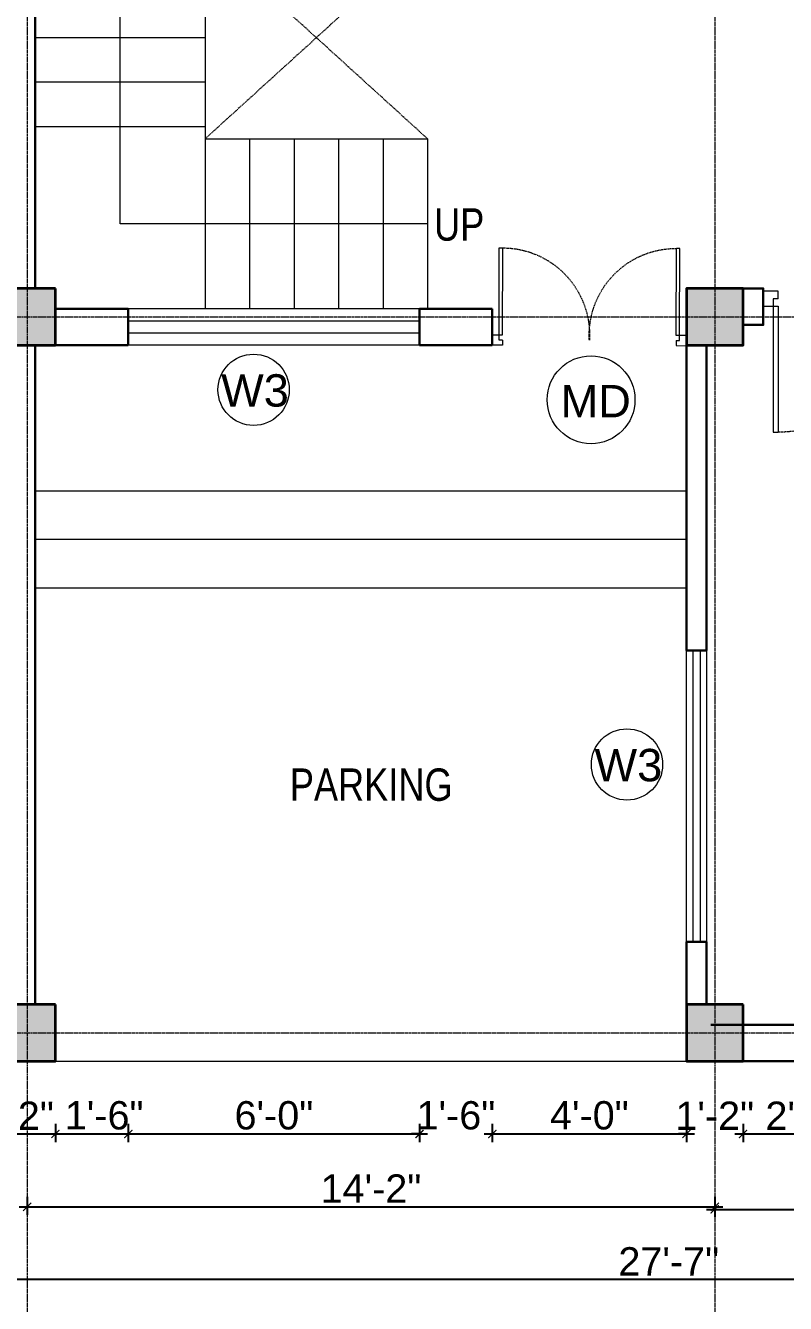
# Model space of a CAD drawing. Header units: inches. Extents: x 84707 to 107235, y 3922 to 10323.
# Drawn here: x 106798.5 to 106986.4, y 4103.5 to 4419.4 of the extents above; entities that cross this region are included whole.
import ezdxf

# ---------------------------------------------------------------- set-up
doc = ezdxf.new("R2010")
doc.units = ezdxf.units.IN
doc.header["$MEASUREMENT"] = 0
doc.linetypes.add('CENTER', pattern=[2, 1.25, -0.25, 0.25, -0.25])
doc.linetypes.add('HIDDEN', pattern=[0.375, 0.25, -0.125])
for name, color, linetype, lineweight in [('Annotate-Lite.w', 4, 'Continuous', 9), ('Annotations-Bold.w', 2, 'Continuous', 13), ('COLOUM', 3, 'Continuous', 35), ('DIM-2', 4, 'Continuous', 20), ('Door-Window.w', 4, 'Continuous', 15), ('HA', 254, 'Continuous', 9), ('stair', 6, 'Continuous', 5), ('wall', 240, 'Continuous', 30), ('window', 130, 'Continuous', 13)]:
    doc.layers.add(name, color=color, linetype=linetype, lineweight=lineweight)
doc.styles.add('ARAIL', font='arial.ttf')
doc.styles.add('DIM', font='arial.ttf', dxfattribs={"width": 0.8})
doc.styles.add('gaurav', font='arial.ttf')
doc.dimstyles.new('8 inch dim', dxfattribs={"dimtxt": 7, "dimasz": 2, "dimexe": 2, "dimexo": 1, "dimgap": 1, "dimtad": 1, "dimdec": 0, "dimzin": 3, "dimdsep": 46, "dimlunit": 4, "dimtxsty": 'ARAIL', "dimblk": 'ARCHTICK', "dimcen": 0.09, "dimdle": 2, "dimadec": 0, "dimazin": 0, "dimtfac": 1, "dimtdec": 0, "dimtix": 1, "dimtofl": 0, "dimtmove": 1, "dimatfit": 3, "dimldrblk": 'ARCHTICK', "dimfxlon": 1, "dimtolj": 1, "dimtzin": 0, "dimarcsym": 0})

# ---------------------------------------------------------------- blocks, each defined once
blk = doc.blocks.new('column 14')
at = {"layer": 'COLOUM'}
h = blk.add_hatch(color=256, dxfattribs=at)
h.dxf.hatch_style = 1
h.paths.add_polyline_path([(7, 7), (-7, 7), (-7, -7), (7, -7)])
blk.add_lwpolyline([(7, 7), (7, -7), (-7, -7), (-7, 7)], close=True, dxfattribs=at)
blk = doc.blocks.new('FDFDRE')
at = {"layer": 'Door-Window.w', "ltscale": 3}
for p, q in [((165701.11, -58637.82), (165701.1, -58641.5)), ((165704.78, -58637.83), (165701.11, -58637.82)), ((165704.78, -58639.66), (165703.55, -58639.66)), ((165703.55, -58639.66), (165703.55, -58641.5)), ((165704.78, -58639.66), (165704.78, -58637.83)), ((165766.98, -58637.83), (165770.65, -58637.82)), ((165766.98, -58639.66), (165766.98, -58637.83)), ((165766.98, -58639.66), (165768.2, -58639.66)), ((165768.2, -58639.66), (165768.2, -58641.5)), ((165770.65, -58637.82), (165770.65, -58641.5)), ((165701.1, -58641.5), (165703.55, -58641.5)), ((165703.55, -58641.5), (165703.53, -58672.63)), ((165703.55, -58641.5), (165704.78, -58641.5)), ((165704.78, -58641.5), (165704.76, -58672.65)), ((165766.98, -58641.5), (165767, -58672.65)), ((165768.2, -58641.5), (165766.98, -58641.5)), ((165770.65, -58641.5), (165768.2, -58641.5)), ((165768.2, -58641.5), (165768.22, -58672.63)), ((165703.53, -58672.63), (165704.76, -58672.65)), ((165768.22, -58672.63), (165767, -58672.65))]:
    blk.add_line(p, q, dxfattribs=at)
at = {"layer": 'Door-Window.w', "color": 9, "linetype": 'HIDDEN', "lineweight": 18}
for centre, start, end in [((165704.78, -58641.5), 269.9618, 3.3835), ((165766.98, -58641.5), 176.6165, 270.0382)]:
    blk.add_arc(centre, 31.16, start, end, dxfattribs=at)
blk = doc.blocks.new('*U9')
at = {"layer": 'Door-Window.w', "ltscale": 3}
for p, q in [((11067.44, 10097.93), (11092.24, 10116.76)), ((11068.18, 10096.96), (11093, 10115.8)), ((11092.24, 10116.76), (11093, 10115.8)), ((11063.03, 10097.66), (11065.96, 10099.89)), ((11065.96, 10099.89), (11067.44, 10097.93)), ((11065.97, 10096.82), (11067.44, 10097.93)), ((11067.44, 10097.93), (11068.18, 10096.96)), ((11065.25, 10094.74), (11063.03, 10097.66)), ((11066.71, 10095.85), (11065.25, 10094.74)), ((11066.71, 10095.85), (11065.97, 10096.82)), ((11084.8, 10072.06), (11083.33, 10070.95)), ((11084.81, 10068.99), (11083.33, 10070.95)), ((11084.8, 10072.06), (11085.54, 10071.08)), ((11084.81, 10068.99), (11087.74, 10071.22)), ((11085.54, 10071.08), (11087, 10072.19)), ((11087.74, 10071.22), (11087, 10072.19))]:
    blk.add_line(p, q, dxfattribs=at)
at = {"layer": 'Door-Window.w', "color": 9, "linetype": 'HIDDEN', "lineweight": 18}
blk.add_arc((11068.18, 10096.96), 31.16, 307.2347, 37.1906, dxfattribs=at)
blk = doc.blocks.new('_ArchTick')
at = {"color": 0, "linetype": 'ByBlock', "const_width": 0.15}
blk.add_lwpolyline([(-0.5, -0.5), (0.5, 0.5)], dxfattribs=at)
blk = doc.blocks.new('*D358')
at = {"layer": 'Defpoints', "color": 0, "transparency": 16777216}
for p in [(106791.93, 4163.39), (106805.93, 4163.39), (106805.93, 4145.39)]:
    blk.add_point(p, dxfattribs=at)
at = {"layer": 'DIM-2', "color": 0, "lineweight": -2, "transparency": 16777216}
for p, q in [((106791.93, 4147.89), (106791.93, 4143.39)), ((106805.93, 4147.89), (106805.93, 4143.39)), ((106789.93, 4145.39), (106807.93, 4145.39))]:
    blk.add_line(p, q, dxfattribs=at)
at = {"layer": 'DIM-2', "color": 0, "lineweight": -2, "transparency": 16777216, "xscale": 2, "yscale": 2, "zscale": 2, "rotation": 180}
blk.add_blockref('_ArchTick', (106791.93, 4145.39), dxfattribs=at)
at = {"layer": 'DIM-2', "color": 0, "lineweight": -2, "transparency": 16777216, "xscale": 2, "yscale": 2, "zscale": 2}
blk.add_blockref('_ArchTick', (106805.93, 4145.39), dxfattribs=at)
at = {"layer": 'DIM-2', "color": 0, "transparency": 16777216, "insert": (106795.8, 4149.9), "char_height": 7, "attachment_point": 5, "style": 'ARAIL'}
blk.add_mtext('\\A1;1\'-2"', dxfattribs=at)
blk = doc.blocks.new('*D359')
at = {"layer": 'Defpoints', "color": 0, "transparency": 16777216}
for p in [(106823.93, 4340.39), (106805.93, 4163.39), (106823.93, 4145.39)]:
    blk.add_point(p, dxfattribs=at)
at = {"layer": 'DIM-2', "color": 0, "lineweight": -2, "transparency": 16777216}
for p, q in [((106805.93, 4147.89), (106805.93, 4143.39)), ((106823.93, 4147.89), (106823.93, 4143.39)), ((106803.93, 4145.39), (106825.93, 4145.39))]:
    blk.add_line(p, q, dxfattribs=at)
at = {"layer": 'DIM-2', "color": 0, "lineweight": -2, "transparency": 16777216, "xscale": 2, "yscale": 2, "zscale": 2, "rotation": 180}
blk.add_blockref('_ArchTick', (106805.93, 4145.39), dxfattribs=at)
at = {"layer": 'DIM-2', "color": 0, "lineweight": -2, "transparency": 16777216, "xscale": 2, "yscale": 2, "zscale": 2}
blk.add_blockref('_ArchTick', (106823.93, 4145.39), dxfattribs=at)
at = {"layer": 'DIM-2', "color": 0, "transparency": 16777216, "insert": (106817.96, 4149.96), "char_height": 7, "attachment_point": 5, "style": 'ARAIL'}
blk.add_mtext('\\A1;1\'-6"', dxfattribs=at)
blk = doc.blocks.new('*D360')
at = {"layer": 'Defpoints', "color": 0, "transparency": 16777216}
for p in [(106823.93, 4340.39), (106895.93, 4340.39), (106895.93, 4145.39)]:
    blk.add_point(p, dxfattribs=at)
at = {"layer": 'DIM-2', "color": 0, "lineweight": -2, "transparency": 16777216}
for p, q in [((106823.93, 4147.89), (106823.93, 4143.39)), ((106895.93, 4147.89), (106895.93, 4143.39)), ((106821.93, 4145.39), (106897.93, 4145.39))]:
    blk.add_line(p, q, dxfattribs=at)
at = {"layer": 'DIM-2', "color": 0, "lineweight": -2, "transparency": 16777216, "xscale": 2, "yscale": 2, "zscale": 2, "rotation": 180}
blk.add_blockref('_ArchTick', (106823.93, 4145.39), dxfattribs=at)
at = {"layer": 'DIM-2', "color": 0, "lineweight": -2, "transparency": 16777216, "xscale": 2, "yscale": 2, "zscale": 2}
blk.add_blockref('_ArchTick', (106895.93, 4145.39), dxfattribs=at)
at = {"layer": 'DIM-2', "color": 0, "transparency": 16777216, "insert": (106859.93, 4149.96), "char_height": 7, "attachment_point": 5, "style": 'ARAIL'}
blk.add_mtext('\\A1;6\'-0"', dxfattribs=at)
blk = doc.blocks.new('*D361')
at = {"layer": 'Defpoints', "color": 0, "transparency": 16777216}
for p in [(106895.93, 4340.39), (106913.93, 4340.39), (106913.93, 4145.39)]:
    blk.add_point(p, dxfattribs=at)
at = {"layer": 'DIM-2', "color": 0, "lineweight": -2, "transparency": 16777216}
for p, q in [((106895.93, 4147.89), (106895.93, 4143.39)), ((106913.93, 4147.89), (106913.93, 4143.39)), ((106895.93, 4145.39), (106893.93, 4145.39)), ((106913.93, 4145.39), (106915.93, 4145.39))]:
    blk.add_line(p, q, dxfattribs=at)
at = {"layer": 'DIM-2', "color": 0, "lineweight": -2, "transparency": 16777216, "xscale": 2, "yscale": 2, "zscale": 2}
blk.add_blockref('_ArchTick', (106895.93, 4145.39), dxfattribs=at)
at = {"layer": 'DIM-2', "color": 0, "lineweight": -2, "transparency": 16777216, "xscale": 2, "yscale": 2, "zscale": 2, "rotation": 180}
blk.add_blockref('_ArchTick', (106913.93, 4145.39), dxfattribs=at)
at = {"layer": 'DIM-2', "color": 0, "transparency": 16777216, "insert": (106904.93, 4149.96), "char_height": 7, "attachment_point": 5, "style": 'ARAIL'}
blk.add_mtext('\\A1;1\'-6"', dxfattribs=at)
blk = doc.blocks.new('*D362')
at = {"layer": 'Defpoints', "color": 0, "transparency": 16777216}
for p in [(106913.93, 4340.39), (106961.93, 4340.39), (106961.93, 4145.39)]:
    blk.add_point(p, dxfattribs=at)
at = {"layer": 'DIM-2', "color": 0, "lineweight": -2, "transparency": 16777216}
for p, q in [((106913.93, 4147.89), (106913.93, 4143.39)), ((106961.93, 4147.89), (106961.93, 4143.39)), ((106911.93, 4145.39), (106963.93, 4145.39))]:
    blk.add_line(p, q, dxfattribs=at)
at = {"layer": 'DIM-2', "color": 0, "lineweight": -2, "transparency": 16777216, "xscale": 2, "yscale": 2, "zscale": 2, "rotation": 180}
blk.add_blockref('_ArchTick', (106913.93, 4145.39), dxfattribs=at)
at = {"layer": 'DIM-2', "color": 0, "lineweight": -2, "transparency": 16777216, "xscale": 2, "yscale": 2, "zscale": 2}
blk.add_blockref('_ArchTick', (106961.93, 4145.39), dxfattribs=at)
at = {"layer": 'DIM-2', "color": 0, "transparency": 16777216, "insert": (106937.93, 4149.96), "char_height": 7, "attachment_point": 5, "style": 'ARAIL'}
blk.add_mtext('\\A1;4\'-0"', dxfattribs=at)
blk = doc.blocks.new('*D371')
at = {"layer": 'Defpoints', "color": 0, "transparency": 16777216}
for p in [(106961.93, 4340.39), (106975.93, 4163.39), (106975.93, 4145.39)]:
    blk.add_point(p, dxfattribs=at)
at = {"layer": 'DIM-2', "color": 0, "lineweight": -2, "transparency": 16777216}
for p, q in [((106961.93, 4147.89), (106961.93, 4143.39)), ((106975.93, 4147.89), (106975.93, 4143.39)), ((106961.93, 4145.39), (106959.93, 4145.39)), ((106975.93, 4145.39), (106977.93, 4145.39))]:
    blk.add_line(p, q, dxfattribs=at)
at = {"layer": 'DIM-2', "color": 0, "lineweight": -2, "transparency": 16777216, "xscale": 2, "yscale": 2, "zscale": 2}
blk.add_blockref('_ArchTick', (106961.93, 4145.39), dxfattribs=at)
at = {"layer": 'DIM-2', "color": 0, "lineweight": -2, "transparency": 16777216, "xscale": 2, "yscale": 2, "zscale": 2, "rotation": 180}
blk.add_blockref('_ArchTick', (106975.93, 4145.39), dxfattribs=at)
at = {"layer": 'DIM-2', "color": 0, "transparency": 16777216, "insert": (106968.93, 4149.9), "char_height": 7, "attachment_point": 5, "style": 'ARAIL'}
blk.add_mtext('\\A1;1\'-2"', dxfattribs=at)
blk = doc.blocks.new('*D372')
at = {"layer": 'Defpoints', "color": 0, "transparency": 16777216}
for p in [(106975.93, 4163.39), (107006.48, 4163.39), (107006.48, 4145.39)]:
    blk.add_point(p, dxfattribs=at)
at = {"layer": 'DIM-2', "color": 0, "lineweight": -2, "transparency": 16777216}
for p, q in [((106975.93, 4147.89), (106975.93, 4143.39)), ((107006.48, 4147.89), (107006.48, 4143.39)), ((106973.93, 4145.39), (107008.48, 4145.39))]:
    blk.add_line(p, q, dxfattribs=at)
at = {"layer": 'DIM-2', "color": 0, "lineweight": -2, "transparency": 16777216, "xscale": 2, "yscale": 2, "zscale": 2, "rotation": 180}
blk.add_blockref('_ArchTick', (106975.93, 4145.39), dxfattribs=at)
at = {"layer": 'DIM-2', "color": 0, "lineweight": -2, "transparency": 16777216, "xscale": 2, "yscale": 2, "zscale": 2}
blk.add_blockref('_ArchTick', (107006.48, 4145.39), dxfattribs=at)
at = {"layer": 'DIM-2', "color": 0, "transparency": 16777216, "insert": (106991.2, 4149.9), "char_height": 7, "attachment_point": 5, "style": 'ARAIL'}
blk.add_mtext('\\A1;2\'-7"', dxfattribs=at)
blk = doc.blocks.new('*D376')
at = {"layer": 'Defpoints', "color": 0, "transparency": 16777216}
for p in [(106798.93, 4163.39), (106968.93, 4163.39), (106968.93, 4127.39)]:
    blk.add_point(p, dxfattribs=at)
at = {"layer": 'DIM-2', "color": 0, "lineweight": -2, "transparency": 16777216}
for p, q in [((106798.93, 4129.89), (106798.93, 4125.39)), ((106968.93, 4129.89), (106968.93, 4125.39)), ((106796.93, 4127.39), (106970.93, 4127.39))]:
    blk.add_line(p, q, dxfattribs=at)
at = {"layer": 'DIM-2', "color": 0, "lineweight": -2, "transparency": 16777216, "xscale": 2, "yscale": 2, "zscale": 2, "rotation": 180}
blk.add_blockref('_ArchTick', (106798.93, 4127.39), dxfattribs=at)
at = {"layer": 'DIM-2', "color": 0, "lineweight": -2, "transparency": 16777216, "xscale": 2, "yscale": 2, "zscale": 2}
blk.add_blockref('_ArchTick', (106968.93, 4127.39), dxfattribs=at)
at = {"layer": 'DIM-2', "color": 0, "transparency": 16777216, "insert": (106883.93, 4131.9), "char_height": 7, "attachment_point": 5, "style": 'ARAIL'}
blk.add_mtext('\\A1;14\'-2"', dxfattribs=at)
blk = doc.blocks.new('*D377')
at = {"layer": 'Defpoints', "color": 0, "transparency": 16777216}
for p in [(106968.93, 4162.75), (107116.2, 4163.39), (107116.2, 4126.75)]:
    blk.add_point(p, dxfattribs=at)
at = {"layer": 'DIM-2', "color": 0, "lineweight": -2, "transparency": 16777216}
for p, q in [((106968.93, 4129.25), (106968.93, 4124.75)), ((107116.2, 4129.25), (107116.2, 4124.75)), ((106966.93, 4126.75), (107118.2, 4126.75))]:
    blk.add_line(p, q, dxfattribs=at)
at = {"layer": 'DIM-2', "color": 0, "lineweight": -2, "transparency": 16777216, "xscale": 2, "yscale": 2, "zscale": 2, "rotation": 180}
blk.add_blockref('_ArchTick', (106968.93, 4126.75), dxfattribs=at)
at = {"layer": 'DIM-2', "color": 0, "lineweight": -2, "transparency": 16777216, "xscale": 2, "yscale": 2, "zscale": 2}
blk.add_blockref('_ArchTick', (107116.2, 4126.75), dxfattribs=at)
at = {"layer": 'DIM-2', "color": 0, "transparency": 16777216, "insert": (107042.56, 4131.32), "char_height": 7, "attachment_point": 5, "style": 'ARAIL'}
blk.add_mtext('\\A1;12\'-3"', dxfattribs=at)
blk = doc.blocks.new('*D378')
at = {"layer": 'Defpoints', "color": 0, "transparency": 16777216}
for p in [(106791.93, 4163.39), (107123.2, 4163.39), (106791.93, 4109.39)]:
    blk.add_point(p, dxfattribs=at)
at = {"layer": 'DIM-2', "color": 0, "lineweight": -2, "transparency": 16777216}
for p, q in [((106791.93, 4111.89), (106791.93, 4107.39)), ((107123.2, 4111.89), (107123.2, 4107.39)), ((107125.2, 4109.39), (106789.93, 4109.39))]:
    blk.add_line(p, q, dxfattribs=at)
at = {"layer": 'DIM-2', "color": 0, "lineweight": -2, "transparency": 16777216, "xscale": 2, "yscale": 2, "zscale": 2, "rotation": 180}
blk.add_blockref('_ArchTick', (106791.93, 4109.39), dxfattribs=at)
at = {"layer": 'DIM-2', "color": 0, "lineweight": -2, "transparency": 16777216, "xscale": 2, "yscale": 2, "zscale": 2}
blk.add_blockref('_ArchTick', (107123.2, 4109.39), dxfattribs=at)
at = {"layer": 'DIM-2', "color": 0, "transparency": 16777216, "insert": (106957.56, 4113.9), "char_height": 7, "attachment_point": 5, "style": 'ARAIL'}
blk.add_mtext('\\A1;27\'-7"', dxfattribs=at)

msp = doc.modelspace()

# ---------------------------------------------------------------- linework, layer by layer
at = {"layer": 'Annotate-Lite.w', "ltscale": 0.005}
for centre, radius in [((106854.91, 4329.35), 8.81), ((106938.35, 4326.89), 10.86), ((106947.23, 4236.73), 8.81)]:
    msp.add_circle(centre, radius, dxfattribs=at)
at = {"layer": 'Annotations-Bold.w', "linetype": 'CENTER', "ltscale": 0.3}
for p, q in [((106798.93, 4711.18), (106798.93, 4099.61)), ((106968.93, 4711.18), (106968.93, 4099.61)), ((106729.51, 4347.39), (107215.76, 4347.39)), ((106729.51, 4170.39), (107215.76, 4170.39))]:
    msp.add_line(p, q, dxfattribs=at)
at = {"layer": 'DIM-2'}
msp.add_lwpolyline([(107123.2, 4163.39), (107134.34, 4354.39), (107065.22, 4354.39), (107065.22, 4414.39), (107137.84, 4414.39), (107150.62, 4633.39), (106791.93, 4633.39), (106791.93, 4163.39), (107123.2, 4163.39)], dxfattribs=at)
at = {"layer": 'HA', "linetype": 'HIDDEN'}
for p, q in [((106897.93, 4441.39), (106842.93, 4391.39)), ((106897.93, 4391.39), (106842.93, 4441.39))]:
    msp.add_line(p, q, dxfattribs=at)
at = {"layer": 'HA'}
msp.add_lwpolyline([(106897.93, 4370.39), (106821.93, 4370.39), (106821.93, 4462.39), (106886.93, 4462.39)], dxfattribs=at)
at = {"layer": 'stair'}
for p, q in [((106842.93, 4441.39), (106842.93, 4391.39)), ((106842.93, 4416.39), (106800.93, 4416.39)), ((106842.93, 4405.39), (106800.93, 4405.39)), ((106842.93, 4394.39), (106800.93, 4394.39)), ((106800.93, 4304.39), (106961.93, 4304.39)), ((106800.93, 4292.39), (106961.93, 4292.39)), ((106800.93, 4280.39), (106961.93, 4280.39))]:
    msp.add_line(p, q, dxfattribs=at)
for points in [[(106842.93, 4391.39), (106842.93, 4349.39)], [(106842.93, 4391.39), (106897.93, 4391.39), (106897.93, 4349.39)], [(106853.93, 4391.39), (106853.93, 4349.39)], [(106864.93, 4391.39), (106864.93, 4349.39)], [(106875.93, 4391.39), (106875.93, 4349.39)], [(106886.93, 4391.39), (106886.93, 4349.39)]]:
    msp.add_lwpolyline(points, dxfattribs=at)
at = {"layer": 'wall'}
for p, q in [((106800.93, 4619.39), (106800.93, 4354.39)), ((106805.93, 4349.39), (106823.93, 4349.39)), ((106823.93, 4340.39), (106823.93, 4349.39)), ((106895.93, 4349.39), (106913.93, 4349.39)), ((106895.93, 4340.39), (106895.93, 4349.39)), ((106913.93, 4349.39), (106913.93, 4340.39)), ((106800.93, 4340.39), (106800.93, 4177.39)), ((106805.93, 4340.39), (106823.93, 4340.39)), ((106895.93, 4340.39), (106913.93, 4340.39)), ((106961.93, 4264.89), (106961.93, 4340.39)), ((106966.93, 4264.89), (106966.93, 4340.39)), ((106961.93, 4264.89), (106966.93, 4264.89)), ((106961.93, 4177.39), (106961.93, 4192.89)), ((106961.93, 4192.89), (106966.93, 4192.89)), ((106966.93, 4177.39), (106966.93, 4192.89)), ((106967.93, 4172.39), (107006.48, 4172.39)), ((106975.93, 4163.39), (107006.48, 4163.39))]:
    msp.add_line(p, q, dxfattribs=at)
msp.add_lwpolyline([(106975.93, 4345.39), (106980.93, 4345.39), (106980.93, 4354.39), (106975.93, 4354.39)], close=True, dxfattribs=at)
at = {"layer": 'window'}
for p, q in [((106895.93, 4349.39), (106823.93, 4349.39)), ((106823.93, 4346.39), (106895.93, 4346.39)), ((106823.93, 4343.39), (106895.93, 4343.39)), ((106895.93, 4340.39), (106823.93, 4340.39)), ((106961.93, 4192.89), (106961.93, 4264.89)), ((106963.55, 4264.89), (106963.55, 4192.89)), ((106965.3, 4264.89), (106965.3, 4192.89)), ((106966.93, 4264.89), (106966.93, 4192.89))]:
    msp.add_line(p, q, dxfattribs=at)

# ---------------------------------------------------------------- block references
at = {"layer": 'Door-Window.w', "linetype": 'ByBlock', "xscale": -0.9997907820917175, "yscale": 0.999790782091718, "zscale": 0.999790782091718, "rotation": 127.1524242901596}
msp.add_blockref('*U9', (108347.42, 19266.52), dxfattribs=at)
at = {"layer": 'Door-Window.w', "ltscale": 0.005, "xscale": -0.6902155511743937, "yscale": 0.6902155511743938, "zscale": 0.6902155511743937, "rotation": 179.8399049405623}
msp.add_blockref('FDFDRE', (-7568.2, -35812.62), dxfattribs=at)
at = {"layer": 'wall', "xscale": -1, "rotation": 270}
for p in [(106798.93, 4347.39), (106968.93, 4347.39), (106798.93, 4170.39), (106968.93, 4170.39)]:
    msp.add_blockref('column 14', p, dxfattribs=at)

# ---------------------------------------------------------------- texts
at = {"ltscale": 7, "char_height": 8, "width": 121.9318, "attachment_point": 8, "style": 'DIM'}
for s, insert in [('UP', (106905.74, 4366.09)), ('PARKING', (106883.99, 4227.63))]:
    msp.add_mtext(s, dxfattribs=dict(at, insert=insert))
at = {"layer": 'Annotate-Lite.w', "ltscale": 0.005, "char_height": 8, "attachment_point": 1, "style": 'gaurav'}
for s, insert in [('W3', (106846.87, 4333.19)), ('MD', (106930.81, 4330.54)), ('W3', (106939.19, 4240.58))]:
    msp.add_mtext_dynamic_manual_height_columns(s, width=8, gutter_width=100, heights=[0], dxfattribs=dict(at, insert=insert))

# ---------------------------------------------------------------- dimensions: what is measured, and where the dimension line sits
at = {"layer": 'DIM-2'}
for base, p1, p2, picture, middle in [((106823.93, 4145.39), (106805.93, 4163.39), (106823.93, 4340.39), '*D359', (106817.96, 4145.39)), ((106805.93, 4145.39), (106791.93, 4163.39), (106805.93, 4163.39), '*D358', (106795.8, 4145.39))]:
    dim = msp.add_linear_dim(base=base, p1=p1, p2=p2, dimstyle='8 inch dim', dxfattribs=at)
    dim.commit()
    dim.dimension.update_dxf_attribs({"geometry": picture, "text_midpoint": middle, "dimtype": 160})
for base, p1, p2, picture, middle in [((106895.93, 4145.39), (106823.93, 4340.39), (106895.93, 4340.39), '*D360', (106859.93, 4149.96)), ((106913.93, 4145.39), (106895.93, 4340.39), (106913.93, 4340.39), '*D361', (106904.93, 4149.96)), ((106961.93, 4145.39), (106913.93, 4340.39), (106961.93, 4340.39), '*D362', (106937.93, 4149.96)), ((106975.93, 4145.39), (106961.93, 4340.39), (106975.93, 4163.39), '*D371', (106968.93, 4149.9)), ((106791.93, 4109.39), (107123.2, 4163.39), (106791.93, 4163.39), '*D378', (106957.56, 4113.9)), ((106968.93, 4127.39), (106798.93, 4163.39), (106968.93, 4163.39), '*D376', (106883.93, 4131.9)), ((107116.2, 4126.75), (106968.93, 4162.75), (107116.2, 4163.39), '*D377', (107042.56, 4131.32)), ((107006.48, 4145.39), (106975.93, 4163.39), (107006.48, 4163.39), '*D372', (106991.2, 4149.9))]:
    dim = msp.add_linear_dim(base=base, p1=p1, p2=p2, dimstyle='8 inch dim', dxfattribs=at)
    dim.commit()
    dim.dimension.update_dxf_attribs({"geometry": picture, "text_midpoint": middle})

doc.saveas('drawing.dxf')
